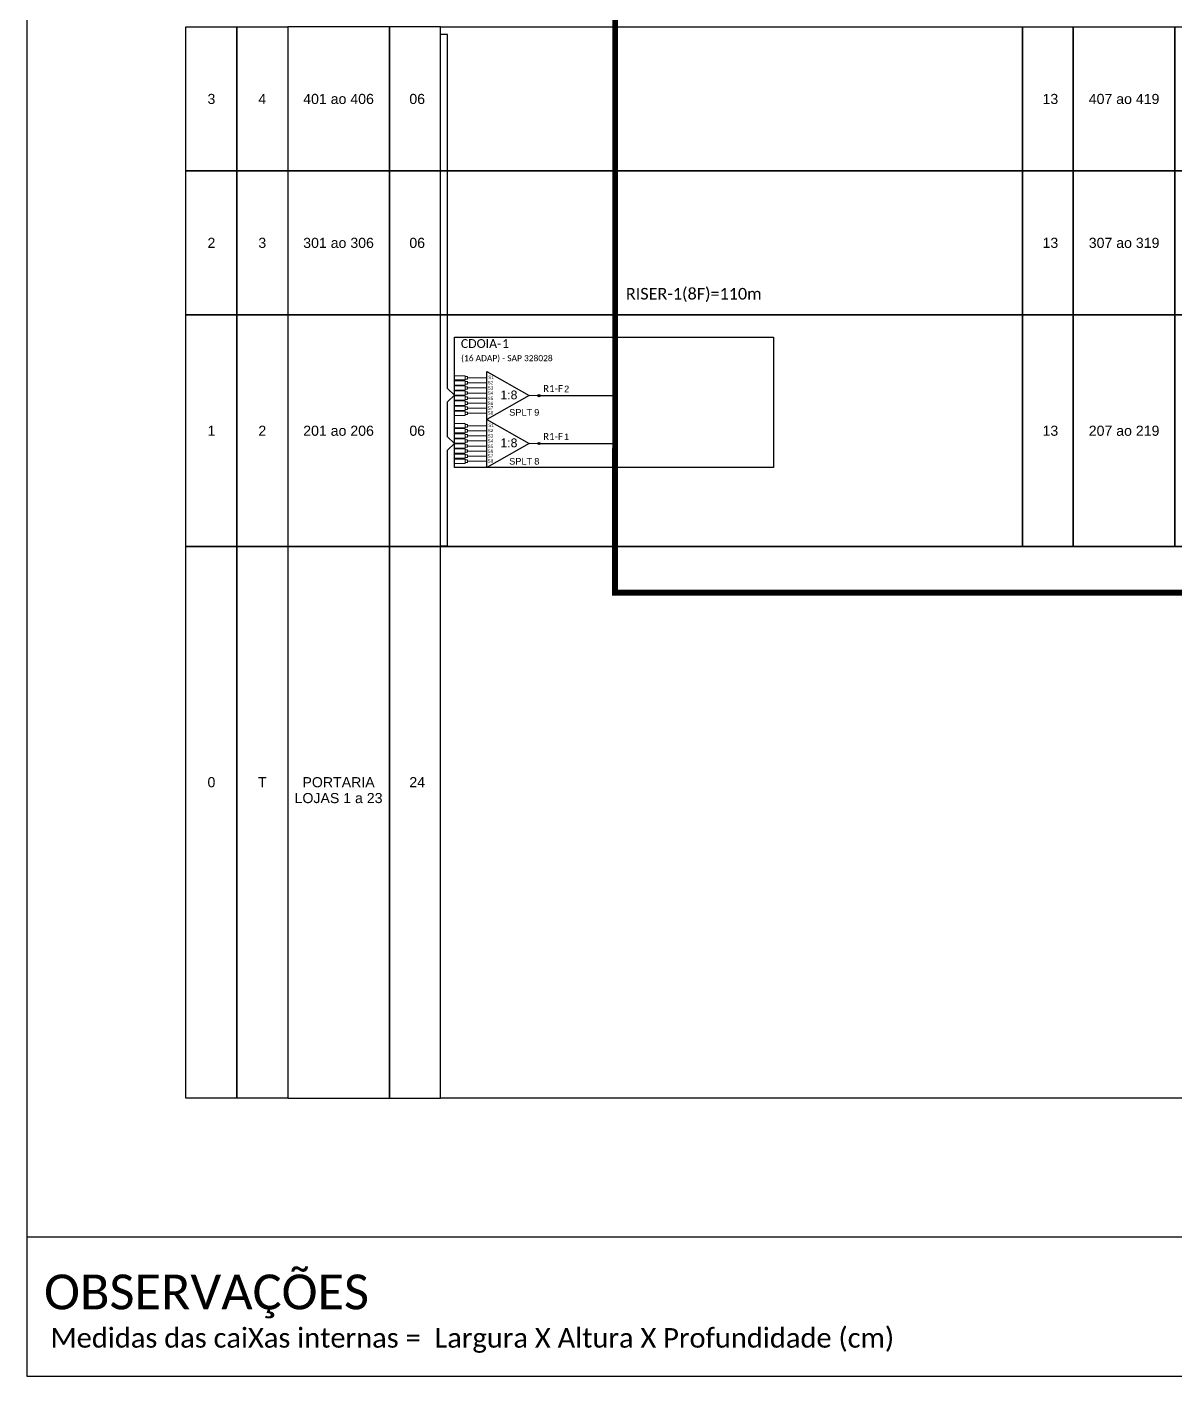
# Model space of a CAD drawing. Extents: x -89 to 2536, y 705 to 1299.
# Drawn here: x 1697 to 1932, y 705 to 981.3 of the extents above; entities that cross this region are included whole.
import ezdxf
from ezdxf.enums import TextEntityAlignment as Align

# ---------------------------------------------------------------- set-up
doc = ezdxf.new("R2010")
doc.units = 0
doc.styles.add('ARIAL', font='arial.ttf')
doc.styles.add('WMF-Calibri0', font='calibri.ttf')

# ---------------------------------------------------------------- blocks, each defined once
blk = doc.blocks.new('SPLT_1-8_SC-APC_ESQ')
at = {"color": 3, "lineweight": 0}
for points in [[(2.41, -3.02), (0, -3.02)], [(2.41, -3.02), (2.41, -4)], [(2.41, -4), (0, -4)], [(2.41, -4.17), (0, -4.17)], [(2.41, -5.16), (0, -5.16)], [(2.41, -5.32), (0, -5.32)], [(2.41, -4.17), (2.41, -5.16)], [(2.41, -5.32), (2.41, -6.31)], [(2.99, -3.51), (7.37, -3.51)], [(7.37, -4.66), (2.99, -4.66)], [(7.37, -5.82), (2.99, -5.82)], [(2.41, -6.31), (0, -6.31)], [(2.41, -6.48), (0, -6.48)], [(2.41, -7.46), (0, -7.46)], [(2.41, -7.63), (0, -7.63)], [(2.41, -8.62), (0, -8.62)], [(2.41, -8.78), (0, -8.78)], [(2.41, -6.48), (2.41, -7.46)], [(2.41, -7.63), (2.41, -8.62)], [(2.41, -8.78), (2.41, -9.77)], [(7.37, -6.97), (2.99, -6.97)], [(7.37, -8.12), (2.99, -8.12)], [(2.41, -9.77), (0, -9.77)], [(2.41, -9.94), (0, -9.94)], [(2.41, -10.92), (0, -10.92)], [(2.41, -11.09), (0, -11.09)], [(2.41, -12.08), (0, -12.08)], [(2.41, -9.94), (2.41, -10.92)], [(2.41, -11.09), (2.41, -12.08)], [(7.37, -9.28), (2.99, -9.28)], [(7.37, -10.43), (2.99, -10.43)], [(7.37, -11.58), (2.99, -11.58)]]:
    blk.add_lwpolyline(points, dxfattribs=at)
at = {"color": 1}
blk.add_lwpolyline([(7.37, -2.1), (17.04, -7.55), (7.37, -13), (7.37, -2.1)], dxfattribs=at)
at = {"color": 3, "lineweight": 0}
for points in [[(2.99, -3.22), (2.41, -3.22), (2.41, -3.8), (2.99, -3.8)], [(2.99, -4.38), (2.41, -4.38), (2.41, -4.95), (2.99, -4.95)], [(2.99, -5.53), (2.41, -5.53), (2.41, -6.1), (2.99, -6.1)], [(2.99, -6.68), (2.41, -6.68), (2.41, -7.26), (2.99, -7.26)], [(2.99, -7.84), (2.41, -7.84), (2.41, -8.41), (2.99, -8.41)], [(2.99, -8.99), (2.41, -8.99), (2.41, -9.56), (2.99, -9.56)], [(2.99, -10.14), (2.41, -10.14), (2.41, -10.72), (2.99, -10.72)], [(2.99, -11.3), (2.41, -11.3), (2.41, -11.87), (2.99, -11.87)]]:
    blk.add_lwpolyline(points, close=True, dxfattribs=at)
at = {"color": 1, "lineweight": 0}
blk.add_lwpolyline([(17.04, -7.55), (19.26, -7.55)], dxfattribs=at)
at = {"color": 1, "style": 'ARIAL'}
for s, height, p in [('S1', 0.75, (7.7, -3.78)), ('S3', 0.75, (7.55, -6.18)), ('S2', 0.75, (7.56, -4.97)), ('S5', 0.75, (7.55, -8.57)), ('S4', 0.75, (7.55, -7.36)), ('S6', 0.75, (7.55, -9.69)), ('1:8', 2, (10.45, -8.4)), ('S7', 0.75, (7.55, -10.78)), ('S8', 0.75, (7.55, -11.9))]:
    blk.add_text(s, height=height, dxfattribs=at).set_placement(p)

msp = doc.modelspace()

# ---------------------------------------------------------------- hatches: boundary and pattern name
h = msp.add_hatch(color=3)
h.dxf.hatch_style = 1
edge = h.paths.add_edge_path()
edge.add_arc((1801.84, 905.79), 0.231, 0, 360)
h = msp.add_hatch(color=3)
h.dxf.hatch_style = 1
edge = h.paths.add_edge_path()
edge.add_arc((1801.84, 895.98), 0.231, 0, 360)

# ---------------------------------------------------------------- linework, layer by layer
for points in [[(1697, 705.02), (2535.56, 705.02), (2535.56, 1299.02), (1697, 1299.02), (1697, 705.02)], [(2383.22, 761.89), (1781.63, 761.89), (1781.63, 874.86), (2383.22, 874.86)]]:
    msp.add_lwpolyline(points)
at = {"color": 5}
msp.add_lwpolyline([(2045.86, 856.24, 1.22, 1.22, 0), (2045.86, 865.42, 1.22, 1.22, 0), (1817.41, 865.42, 1.22, 1.22, 0), (1817.41, 894.96, 1.12, 1.12, 0), (1817.41, 894.95, 1.12, 1.12, 0), (1817.41, 925.27, 1.12, 1.12, 0), (1817.41, 925.27, 1.12, 1.12, 0), (1817.41, 1144.7, 0, 0, 0)], format="xyseb", dxfattribs=at)
for points in [[(1729.55, 981.27), (1739.96, 981.27), (1739.96, 951.8), (1729.55, 951.8)], [(1739.96, 981.27), (1750.38, 981.27), (1750.38, 951.8), (1739.96, 951.8)], [(1739.96, 981.27), (1750.38, 981.27), (1750.38, 951.8), (1739.96, 951.8)], [(1771.21, 981.27), (1750.38, 981.27), (1750.38, 951.8), (1771.21, 951.8)], [(1781.63, 981.27), (1771.21, 981.27), (1771.21, 951.8), (1781.63, 951.8)], [(1781.63, 981.27), (1900.78, 981.27), (1900.78, 951.8), (1781.63, 951.8)], [(1900.78, 981.27), (1911.19, 981.27), (1911.19, 951.8), (1900.78, 951.8)], [(1911.19, 981.27), (1932.02, 981.27), (1932.02, 951.8), (1911.19, 951.8)], [(1932.02, 981.27), (2051.18, 981.27), (2051.18, 951.8), (1932.02, 951.8)], [(1729.55, 951.8), (1739.96, 951.8), (1739.96, 922.33), (1729.55, 922.33)], [(1739.96, 951.8), (1750.38, 951.8), (1750.38, 922.33), (1739.96, 922.33)], [(1739.96, 951.8), (1750.38, 951.8), (1750.38, 922.33), (1739.96, 922.33)], [(1771.21, 951.8), (1750.38, 951.8), (1750.38, 922.33), (1771.21, 922.33)], [(1781.63, 951.8), (1771.21, 951.8), (1771.21, 922.33), (1781.63, 922.33)], [(1781.63, 951.8), (1900.78, 951.8), (1900.78, 922.33), (1781.63, 922.33)], [(1900.78, 951.8), (1911.19, 951.8), (1911.19, 922.33), (1900.78, 922.33)], [(1911.19, 951.8), (1932.02, 951.8), (1932.02, 922.33), (1911.19, 922.33)], [(1932.02, 951.8), (2051.18, 951.8), (2051.18, 922.33), (1932.02, 922.33)], [(1729.55, 922.33), (1739.96, 922.33), (1739.96, 874.86), (1729.55, 874.86)], [(1739.96, 922.33), (1750.38, 922.33), (1750.38, 874.86), (1739.96, 874.86)], [(1739.96, 922.33), (1750.38, 922.33), (1750.38, 874.86), (1739.96, 874.86)], [(1771.21, 922.33), (1750.38, 922.33), (1750.38, 874.86), (1771.21, 874.86)], [(1781.63, 922.33), (1771.21, 922.33), (1771.21, 874.86), (1781.63, 874.86)], [(1781.63, 922.33), (1900.78, 922.33), (1900.78, 874.86), (1781.63, 874.86)], [(1900.78, 922.33), (1911.19, 922.33), (1911.19, 874.86), (1900.78, 874.86)], [(1911.19, 922.33), (1932.02, 922.33), (1932.02, 874.86), (1911.19, 874.86)], [(1932.02, 922.33), (2051.18, 922.33), (2051.18, 874.86), (1932.02, 874.86)], [(1729.55, 874.86), (1739.96, 874.86), (1739.96, 761.89), (1729.55, 761.89)], [(1739.96, 874.86), (1750.38, 874.86), (1750.38, 761.89), (1739.96, 761.89)], [(1739.96, 874.86), (1750.38, 874.86), (1750.38, 761.89), (1739.96, 761.89)], [(1771.21, 874.86), (1750.38, 874.86), (1750.38, 761.89), (1771.21, 761.89)], [(1781.63, 874.86), (1771.21, 874.86), (1771.21, 761.89), (1781.63, 761.89)]]:
    msp.add_lwpolyline(points, close=True)
at = {"color": 3}
msp.add_lwpolyline([(1781.59, 875.05), (1783.08, 875.05), (1783.09, 894.63), (1784.51, 896), (1783.09, 897.36), (1783.09, 904.5), (1784.51, 905.86), (1783.09, 907.23), (1783.08, 979.72), (1781.59, 979.72)], dxfattribs=at)
at = {"color": 1}
msp.add_lwpolyline([(1784.51, 917.78), (1849.86, 917.78), (1849.86, 891.08), (1784.51, 891.08)], close=True, dxfattribs=at)
msp.add_lwpolyline([(1849.86, 891.08), (1849.86, 891.08), (1849.86, 891.08), (1784.51, 891.08), (1784.51, 912.58), (1784.51, 912.58)], dxfattribs=at)
at = {"color": 5}
for points in [[(1801.84, 905.79), (1816.92, 905.79)], [(1801.84, 895.98), (1816.92, 895.98)]]:
    msp.add_lwpolyline(points, dxfattribs=at)
at = {"color": 7}
msp.add_lwpolyline([(1697.07, 733.5), (2024.03, 733.5), (2024.03, 705.02)], dxfattribs=at)
at = {"color": 3}
for centre in [(1801.84, 905.79), (1801.84, 895.98)]:
    msp.add_circle(centre, 0.231, dxfattribs=at)

# ---------------------------------------------------------------- block references
at = {"xscale": 0.9, "yscale": 0.9, "zscale": 0.9}
for p in [(1784.51, 912.58), (1784.51, 902.77)]:
    msp.add_blockref('SPLT_1-8_SC-APC_ESQ', p, dxfattribs=at)

# ---------------------------------------------------------------- texts
at = {"style": 'ARIAL'}
for s, p in [('3', (1734.76, 966.53)), ('4', (1745.17, 966.53)), ('401 ao 406', (1760.79, 966.53)), ('06', (1776.89, 966.53)), ('13', (1906.52, 966.53)), ('407 ao 419', (1921.61, 966.53)), ('2', (1734.76, 937.06)), ('3', (1745.17, 937.06)), ('301 ao 306', (1760.79, 937.06)), ('06', (1776.89, 937.06)), ('13', (1906.52, 937.06)), ('307 ao 319', (1921.61, 937.06)), ('1', (1734.76, 898.59)), ('2', (1745.17, 898.59)), ('201 ao 206', (1760.79, 898.59)), ('06', (1776.89, 898.59)), ('13', (1906.52, 898.59)), ('207 ao 219', (1921.61, 898.59)), ('0', (1734.76, 826.62)), ('T', (1745.17, 826.62)), ('PORTARIA', (1760.79, 826.62)), ('24', (1776.89, 826.62)), ('LOJAS 1 a 23', (1760.79, 823.37))]:
    msp.add_text(s, height=2.07, dxfattribs=at).set_placement(p, align=Align.MIDDLE_CENTER)
at = {"color": 5, "style": 'WMF-Calibri0'}
for s, height, p in [('RISER-1(8F)=110m', 2.3811, (1819.61, 925.45)), ('R1-F', 1.44, (1802.66, 906.5)), ('R1-F', 1.44, (1802.66, 896.69))]:
    msp.add_text(s, height=height, dxfattribs=at).set_placement(p)
at = {"color": 1, "style": 'WMF-Calibri0'}
msp.add_text('CDOIA-', height=1.8, dxfattribs=at).set_placement((1785.83, 915.54))
at = {"color": 7, "style": 'WMF-Calibri0'}
for s, height, p in [('1', 1.8, (1794.27, 915.54)), ('OBSERVAÇÕES', 7.1308, (1700.49, 718.67))]:
    msp.add_text(s, height=height, dxfattribs=at).set_placement(p)
at = {"color": 1, "style": 'WMF-Calibri0'}
msp.add_text('(16 ADAP) - SAP 328028', height=1.2375, dxfattribs=at).set_placement((1795.25, 912.83), align=Align.CENTER)
at = {"color": 5, "style": 'ARIAL'}
for s, p in [('2', (1807.49, 906.46)), ('1', (1807.49, 896.66))]:
    msp.add_text(s, height=1.35, dxfattribs=at).set_placement(p, align=Align.CENTER)
at = {"color": 7, "style": 'ARIAL'}
for s, p in [('SPLT', (1798.07, 901.67)), ('9', (1801.37, 901.67)), ('SPLT', (1798.07, 891.66)), ('8', (1801.37, 891.66))]:
    msp.add_text(s, height=1.35, dxfattribs=at).set_placement(p, align=Align.CENTER)
at = {"color": 7, "insert": (1701.84, 714.83), "char_height": 4, "width": 658.8434, "attachment_point": 1, "style": 'WMF-Calibri0'}
msp.add_mtext('Medidas das caiXas internas =  Largura X Altura X Profundidade (cm)', dxfattribs=at)

doc.saveas('drawing.dxf')
